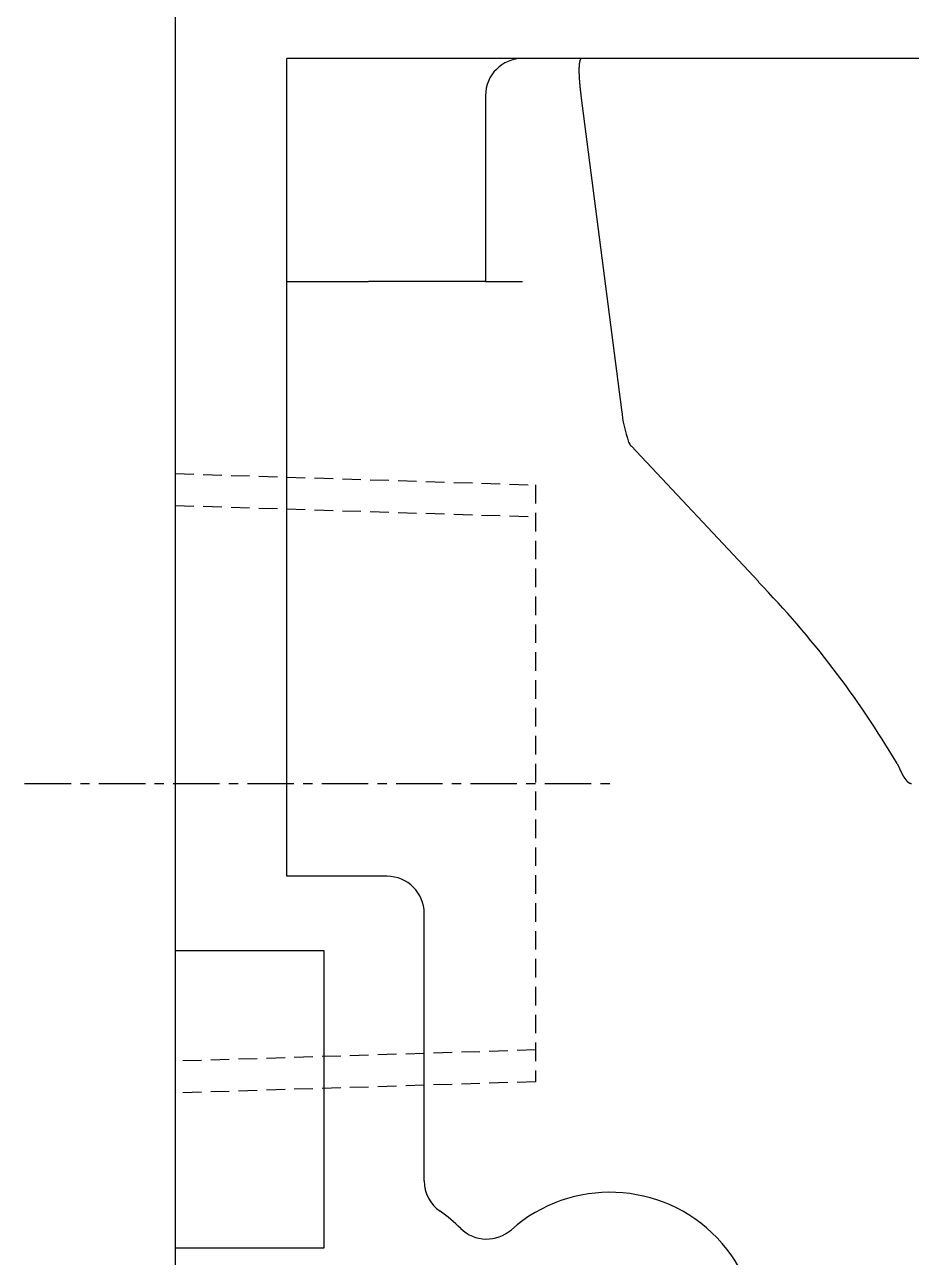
# Model space of a CAD drawing. Extents: x -7 to 305, y -225 to 131.
# Drawn here: x 127.59 to 151.46, y -107.74 to -74.58 of the extents above; entities that cross this region are included whole.
import ezdxf

# ---------------------------------------------------------------- set-up
doc = ezdxf.new("R2010")
doc.units = 0
doc.linetypes.add('CENTER', pattern=[2, 1.25, -0.25, 0.25, -0.25])
doc.linetypes.add('DASHED', pattern=[0.75, 0.5, -0.25])
doc.layers.get('0').update_dxf_attribs({"linetype": 'CONTINUOUS'})
doc.layers.add('CENTER', color=1, linetype='CENTER')

msp = doc.modelspace()

# ---------------------------------------------------------------- linework, layer by layer
at = {"color": 7, "linetype": 'CONTINUOUS'}
for p, q in [((131.646, -44.988), (131.646, -153.988)), ((175.046, -75.489), (134.646, -75.489)), ((134.646, -97.488), (134.646, -75.489)), ((139.996, -76.489), (139.996, -81.488)), ((142.565, -76.489), (143.658, -84.945)), ((134.646, -81.488), (136.846, -81.488)), ((139.996, -81.488), (136.846, -81.488)), ((139.996, -81.488), (140.996, -81.488)), ((143.92, -85.909), (147.353, -89.568)), ((137.346, -97.488), (134.646, -97.488)), ((138.346, -105.68), (138.346, -98.488)), ((131.646, -99.488), (131.797, -99.488)), ((131.797, -99.488), (135.646, -99.488)), ((135.646, -99.488), (135.646, -107.488)), ((131.797, -107.488), (131.646, -107.488)), ((135.646, -107.488), (131.797, -107.488))]:
    msp.add_line(p, q, dxfattribs=at)
at = {"color": 3, "linetype": 'DASHED'}
for p, q in [((131.646, -86.657), (141.346, -86.961)), ((141.346, -86.961), (141.346, -103.016)), ((131.646, -87.513), (141.346, -87.817)), ((141.346, -102.16), (131.646, -102.463)), ((141.346, -103.016), (131.646, -103.319))]:
    msp.add_line(p, q, dxfattribs=at)
at = {"color": 7}
for points in [[(142.598, -75.489, 0), (142.597, -75.488, 0), (142.597, -75.488, 0), (142.596, -75.488, 0), (142.595, -75.488, 0), (142.594, -75.487, 0), (142.593, -75.487, 0), (142.592, -75.487, 0), (142.592, -75.487, 0), (142.591, -75.487, 0), (142.59, -75.487, 0), (142.589, -75.487, 0), (142.588, -75.487, 0), (142.587, -75.487, 0), (142.586, -75.487, 0), (142.586, -75.487, 0), (142.585, -75.487, 0), (142.584, -75.487, 0), (142.583, -75.487, 0), (142.582, -75.487, 0), (142.581, -75.487, 0), (142.58, -75.487, 0), (142.579, -75.487, 0), (142.579, -75.487, 0), (142.578, -75.488, 0), (142.577, -75.488, 0), (142.576, -75.488, 0), (142.575, -75.488, 0), (142.575, -75.489, 0), (142.574, -75.489, 0), (142.573, -75.489, 0), (142.572, -75.49, 0), (142.571, -75.49, 0), (142.571, -75.49, 0), (142.57, -75.491, 0), (142.569, -75.491, 0), (142.569, -75.492, 0), (142.568, -75.492, 0), (142.567, -75.492, 0), (142.567, -75.493, 0), (142.566, -75.493, 0), (142.565, -75.494, 0), (142.565, -75.495, 0), (142.564, -75.495, 0), (142.564, -75.496, 0), (142.563, -75.496, 0), (142.562, -75.497, 0), (142.562, -75.498, 0), (142.561, -75.498, 0), (142.561, -75.499, 0), (142.56, -75.499, 0), (142.56, -75.5, 0), (142.559, -75.501, 0), (142.559, -75.502, 0), (142.558, -75.502, 0), (142.558, -75.503, 0), (142.557, -75.504, 0), (142.557, -75.504, 0), (142.556, -75.505, 0), (142.556, -75.506, 0), (142.556, -75.507, 0), (142.555, -75.507, 0), (142.555, -75.508, 0), (142.554, -75.509, 0), (142.554, -75.51, 0), (142.553, -75.51, 0), (142.553, -75.511, 0), (142.553, -75.512, 0), (142.552, -75.513, 0), (142.552, -75.513, 0), (142.551, -75.514, 0), (142.551, -75.515, 0), (142.551, -75.516, 0), (142.55, -75.516, 0), (142.55, -75.517, 0), (142.549, -75.518, 0), (142.549, -75.519, 0), (142.549, -75.519, 0), (142.548, -75.52, 0), (142.548, -75.521, 0), (142.547, -75.522, 0), (142.547, -75.522, 0), (142.547, -75.523, 0), (142.546, -75.524, 0), (142.546, -75.525, 0), (142.546, -75.525, 0), (142.545, -75.526, 0), (142.545, -75.527, 0), (142.545, -75.528, 0), (142.544, -75.528, 0), (142.544, -75.529, 0), (142.544, -75.53, 0), (142.543, -75.531, 0), (142.543, -75.532, 0), (142.543, -75.532, 0), (142.542, -75.533, 0), (142.542, -75.534, 0), (142.542, -75.535, 0), (142.541, -75.535, 0), (142.541, -75.536, 0), (142.541, -75.537, 0), (142.54, -75.538, 0), (142.54, -75.538, 0), (142.54, -75.539, 0), (142.539, -75.54, 0), (142.539, -75.541, 0), (142.539, -75.541, 0), (142.539, -75.542, 0), (142.538, -75.543, 0), (142.538, -75.544, 0), (142.538, -75.545, 0), (142.537, -75.545, 0), (142.537, -75.546, 0), (142.537, -75.547, 0), (142.537, -75.548, 0), (142.536, -75.549, 0), (142.536, -75.549, 0), (142.536, -75.55, 0), (142.536, -75.551, 0), (142.535, -75.552, 0), (142.535, -75.552, 0), (142.535, -75.553, 0), (142.535, -75.554, 0), (142.534, -75.555, 0), (142.534, -75.556, 0), (142.534, -75.556, 0), (142.534, -75.557, 0), (142.533, -75.558, 0), (142.533, -75.559, 0), (142.533, -75.56, 0), (142.533, -75.561, 0), (142.532, -75.561, 0), (142.532, -75.562, 0), (142.532, -75.563, 0), (142.532, -75.564, 0), (142.532, -75.565, 0), (142.531, -75.565, 0), (142.531, -75.566, 0), (142.531, -75.567, 0), (142.531, -75.568, 0), (142.531, -75.569, 0), (142.53, -75.569, 0), (142.53, -75.57, 0), (142.53, -75.571, 0), (142.53, -75.572, 0), (142.53, -75.573, 0), (142.529, -75.573, 0), (142.529, -75.574, 0), (142.529, -75.575, 0), (142.529, -75.576, 0), (142.529, -75.577, 0), (142.528, -75.578, 0), (142.528, -75.578, 0), (142.528, -75.579, 0), (142.528, -75.58, 0), (142.528, -75.581, 0), (142.528, -75.582, 0), (142.527, -75.582, 0), (142.527, -75.583, 0), (142.527, -75.584, 0), (142.527, -75.585, 0), (142.527, -75.586, 0), (142.527, -75.587, 0), (142.526, -75.587, 0), (142.526, -75.588, 0), (142.526, -75.589, 0), (142.526, -75.59, 0), (142.526, -75.591, 0), (142.526, -75.591, 0), (142.525, -75.592, 0), (142.525, -75.593, 0), (142.525, -75.594, 0), (142.525, -75.595, 0), (142.525, -75.596, 0), (142.525, -75.596, 0), (142.525, -75.597, 0), (142.524, -75.598, 0), (142.524, -75.599, 0), (142.524, -75.6, 0), (142.524, -75.6, 0), (142.524, -75.601, 0), (142.524, -75.602, 0), (142.524, -75.603, 0), (142.524, -75.604, 0), (142.523, -75.605, 0), (142.523, -75.606, 0), (142.523, -75.606, 0), (142.523, -75.607, 0), (142.523, -75.608, 0), (142.523, -75.609, 0), (142.523, -75.61, 0), (142.523, -75.61, 0), (142.522, -75.611, 0), (142.522, -75.612, 0), (142.522, -75.613, 0), (142.522, -75.614, 0), (142.522, -75.615, 0), (142.522, -75.615, 0), (142.522, -75.616, 0), (142.522, -75.617, 0), (142.521, -75.618, 0), (142.521, -75.619, 0), (142.521, -75.62, 0), (142.521, -75.62, 0), (142.521, -75.621, 0), (142.521, -75.622, 0), (142.521, -75.623, 0), (142.521, -75.624, 0), (142.521, -75.624, 0), (142.52, -75.625, 0), (142.52, -75.626, 0), (142.52, -75.627, 0), (142.52, -75.628, 0), (142.52, -75.629, 0), (142.52, -75.629, 0), (142.52, -75.63, 0), (142.52, -75.631, 0), (142.52, -75.632, 0), (142.52, -75.633, 0), (142.519, -75.634, 0), (142.519, -75.634, 0), (142.519, -75.635, 0), (142.519, -75.636, 0), (142.519, -75.637, 0), (142.519, -75.638, 0), (142.519, -75.639, 0), (142.519, -75.639, 0), (142.519, -75.64, 0), (142.519, -75.641, 0), (142.519, -75.642, 0), (142.518, -75.643, 0), (142.518, -75.644, 0), (142.518, -75.644, 0), (142.518, -75.645, 0), (142.518, -75.646, 0), (142.518, -75.647, 0), (142.518, -75.648, 0), (142.518, -75.648, 0), (142.518, -75.649, 0), (142.518, -75.65, 0), (142.518, -75.651, 0), (142.518, -75.652, 0), (142.517, -75.653, 0), (142.517, -75.653, 0), (142.517, -75.654, 0), (142.517, -75.655, 0), (142.517, -75.656, 0), (142.517, -75.657, 0), (142.517, -75.658, 0), (142.517, -75.659, 0), (142.517, -75.659, 0), (142.517, -75.66, 0), (142.517, -75.661, 0), (142.517, -75.662, 0), (142.517, -75.663, 0), (142.516, -75.663, 0), (142.516, -75.664, 0), (142.516, -75.665, 0), (142.516, -75.666, 0), (142.516, -75.667, 0), (142.516, -75.668, 0), (142.516, -75.668, 0), (142.516, -75.669, 0), (142.516, -75.67, 0), (142.516, -75.671, 0), (142.516, -75.672, 0), (142.516, -75.673, 0), (142.516, -75.674, 0), (142.516, -75.674, 0), (142.516, -75.675, 0), (142.515, -75.676, 0), (142.515, -75.677, 0), (142.515, -75.678, 0), (142.515, -75.678, 0), (142.515, -75.679, 0), (142.515, -75.68, 0), (142.515, -75.681, 0), (142.515, -75.682, 0), (142.515, -75.683, 0), (142.515, -75.683, 0), (142.515, -75.684, 0), (142.515, -75.685, 0), (142.515, -75.686, 0), (142.515, -75.687, 0), (142.515, -75.688, 0), (142.515, -75.688, 0), (142.515, -75.689, 0), (142.514, -75.69, 0), (142.514, -75.691, 0), (142.514, -75.692, 0), (142.514, -75.693, 0), (142.514, -75.693, 0), (142.514, -75.694, 0), (142.514, -75.695, 0), (142.514, -75.696, 0), (142.514, -75.697, 0), (142.514, -75.698, 0), (142.514, -75.698, 0), (142.514, -75.699, 0), (142.514, -75.7, 0), (142.514, -75.701, 0), (142.514, -75.702, 0), (142.514, -75.703, 0), (142.514, -75.703, 0), (142.514, -75.704, 0), (142.514, -75.705, 0), (142.513, -75.706, 0), (142.513, -75.707, 0), (142.513, -75.708, 0), (142.513, -75.708, 0), (142.513, -75.709, 0), (142.513, -75.71, 0), (142.513, -75.711, 0), (142.513, -75.712, 0), (142.513, -75.713, 0), (142.513, -75.713, 0), (142.513, -75.714, 0), (142.513, -75.715, 0), (142.513, -75.716, 0), (142.513, -75.717, 0), (142.513, -75.718, 0), (142.513, -75.718, 0), (142.513, -75.719, 0), (142.513, -75.72, 0), (142.513, -75.721, 0), (142.513, -75.722, 0), (142.513, -75.723, 0), (142.513, -75.723, 0), (142.513, -75.724, 0), (142.513, -75.725, 0), (142.512, -75.726, 0), (142.512, -75.727, 0), (142.512, -75.728, 0), (142.512, -75.728, 0), (142.512, -75.729, 0), (142.512, -75.73, 0), (142.512, -75.731, 0), (142.512, -75.732, 0), (142.512, -75.733, 0), (142.512, -75.733, 0), (142.512, -75.734, 0), (142.512, -75.735, 0), (142.512, -75.736, 0), (142.512, -75.737, 0), (142.512, -75.738, 0), (142.512, -75.738, 0), (142.512, -75.739, 0), (142.512, -75.74, 0), (142.512, -75.741, 0), (142.512, -75.742, 0), (142.512, -75.743, 0), (142.512, -75.743, 0), (142.512, -75.744, 0), (142.512, -75.745, 0), (142.512, -75.746, 0), (142.512, -75.747, 0), (142.512, -75.748, 0), (142.512, -75.749, 0), (142.512, -75.749, 0), (142.512, -75.75, 0), (142.512, -75.751, 0), (142.512, -75.752, 0), (142.512, -75.753, 0), (142.512, -75.754, 0), (142.511, -75.754, 0), (142.511, -75.755, 0), (142.511, -75.756, 0), (142.511, -75.757, 0), (142.511, -75.758, 0), (142.511, -75.758, 0), (142.511, -75.759, 0), (142.511, -75.76, 0), (142.511, -75.761, 0), (142.511, -75.762, 0), (142.511, -75.763, 0), (142.511, -75.763, 0), (142.511, -75.764, 0), (142.511, -75.765, 0), (142.511, -75.766, 0), (142.511, -75.767, 0), (142.511, -75.768, 0), (142.511, -75.769, 0), (142.511, -75.769, 0), (142.511, -75.77, 0), (142.511, -75.771, 0), (142.511, -75.772, 0), (142.511, -75.773, 0), (142.511, -75.773, 0), (142.511, -75.774, 0), (142.511, -75.775, 0), (142.511, -75.776, 0), (142.511, -75.777, 0), (142.511, -75.778, 0), (142.511, -75.778, 0), (142.511, -75.779, 0), (142.511, -75.78, 0), (142.511, -75.781, 0), (142.511, -75.782, 0), (142.511, -75.783, 0), (142.511, -75.784, 0), (142.511, -75.784, 0), (142.511, -75.785, 0), (142.511, -75.786, 0), (142.511, -75.787, 0), (142.511, -75.788, 0), (142.511, -75.788, 0), (142.511, -75.789, 0), (142.511, -75.79, 0), (142.511, -75.791, 0), (142.511, -75.792, 0), (142.511, -75.793, 0), (142.511, -75.793, 0), (142.511, -75.794, 0), (142.511, -75.795, 0), (142.511, -75.796, 0), (142.511, -75.797, 0), (142.511, -75.798, 0), (142.511, -75.799, 0), (142.511, -75.799, 0), (142.511, -75.8, 0), (142.511, -75.801, 0), (142.511, -75.802, 0), (142.511, -75.803, 0), (142.511, -75.803, 0), (142.511, -75.804, 0), (142.511, -75.805, 0), (142.511, -75.806, 0), (142.511, -75.807, 0), (142.511, -75.808, 0), (142.511, -75.808, 0), (142.511, -75.809, 0), (142.511, -75.81, 0), (142.511, -75.811, 0), (142.511, -75.812, 0), (142.511, -75.813, 0), (142.511, -75.814, 0), (142.511, -75.814, 0), (142.511, -75.815, 0), (142.511, -75.816, 0), (142.511, -75.817, 0), (142.511, -75.818, 0), (142.511, -75.819, 0), (142.511, -75.819, 0), (142.511, -75.82, 0), (142.511, -75.821, 0), (142.511, -75.822, 0), (142.511, -75.823, 0), (142.511, -75.823, 0), (142.511, -75.824, 0), (142.511, -75.825, 0), (142.511, -75.826, 0), (142.511, -75.827, 0), (142.511, -75.828, 0), (142.511, -75.829, 0), (142.511, -75.829, 0), (142.511, -75.83, 0), (142.511, -75.831, 0), (142.511, -75.832, 0), (142.511, -75.833, 0), (142.511, -75.834, 0), (142.511, -75.834, 0), (142.511, -75.835, 0), (142.511, -75.836, 0), (142.511, -75.837, 0), (142.511, -75.838, 0), (142.511, -75.839, 0), (142.511, -75.839, 0), (142.511, -75.84, 0), (142.511, -75.841, 0), (142.511, -75.842, 0), (142.511, -75.843, 0), (142.511, -75.844, 0), (142.511, -75.844, 0), (142.511, -75.845, 0), (142.511, -75.846, 0), (142.511, -75.847, 0), (142.511, -75.848, 0), (142.511, -75.849, 0), (142.511, -75.849, 0), (142.511, -75.85, 0), (142.511, -75.851, 0), (142.511, -75.852, 0), (142.511, -75.853, 0), (142.511, -75.854, 0), (142.511, -75.854, 0), (142.511, -75.855, 0), (142.511, -75.856, 0), (142.511, -75.857, 0), (142.511, -75.858, 0), (142.511, -75.859, 0), (142.511, -75.859, 0), (142.511, -75.86, 0), (142.511, -75.861, 0), (142.511, -75.862, 0), (142.511, -75.863, 0), (142.511, -75.864, 0), (142.511, -75.864, 0), (142.511, -75.865, 0), (142.511, -75.866, 0), (142.511, -75.867, 0), (142.511, -75.868, 0), (142.511, -75.869, 0), (142.511, -75.869, 0), (142.511, -75.87, 0), (142.512, -75.871, 0), (142.512, -75.872, 0), (142.512, -75.873, 0), (142.512, -75.874, 0), (142.512, -75.874, 0), (142.512, -75.875, 0), (142.512, -75.876, 0), (142.512, -75.877, 0), (142.512, -75.878, 0), (142.512, -75.879, 0), (142.512, -75.879, 0), (142.512, -75.88, 0), (142.512, -75.881, 0), (142.512, -75.882, 0), (142.512, -75.883, 0), (142.512, -75.884, 0), (142.512, -75.885, 0), (142.512, -75.885, 0), (142.512, -75.886, 0), (142.512, -75.887, 0), (142.512, -75.888, 0), (142.512, -75.889, 0), (142.512, -75.889, 0), (142.512, -75.89, 0), (142.512, -75.891, 0), (142.512, -75.892, 0), (142.512, -75.893, 0), (142.512, -75.894, 0), (142.512, -75.894, 0), (142.512, -75.895, 0), (142.512, -75.896, 0), (142.512, -75.897, 0), (142.512, -75.898, 0), (142.512, -75.899, 0), (142.512, -75.9, 0), (142.512, -75.9, 0), (142.512, -75.901, 0), (142.512, -75.902, 0), (142.512, -75.903, 0), (142.512, -75.904, 0), (142.512, -75.904, 0), (142.512, -75.905, 0), (142.513, -75.906, 0), (142.513, -75.907, 0), (142.513, -75.908, 0), (142.513, -75.909, 0), (142.513, -75.909, 0), (142.513, -75.91, 0), (142.513, -75.911, 0), (142.513, -75.912, 0), (142.513, -75.913, 0), (142.513, -75.914, 0), (142.513, -75.915, 0), (142.513, -75.915, 0), (142.513, -75.916, 0), (142.513, -75.917, 0), (142.513, -75.918, 0), (142.513, -75.919, 0), (142.513, -75.919, 0), (142.513, -75.92, 0), (142.513, -75.921, 0), (142.513, -75.922, 0), (142.513, -75.923, 0), (142.513, -75.924, 0), (142.513, -75.924, 0), (142.513, -75.925, 0), (142.513, -75.926, 0), (142.513, -75.927, 0), (142.513, -75.928, 0), (142.513, -75.929, 0), (142.513, -75.93, 0), (142.513, -75.93, 0), (142.513, -75.931, 0), (142.513, -75.932, 0), (142.514, -75.933, 0), (142.514, -75.934, 0), (142.514, -75.934, 0), (142.514, -75.935, 0), (142.514, -75.936, 0), (142.514, -75.937, 0), (142.514, -75.938, 0), (142.514, -75.939, 0), (142.514, -75.939, 0), (142.514, -75.94, 0), (142.514, -75.941, 0), (142.514, -75.942, 0), (142.514, -75.943, 0), (142.514, -75.944, 0), (142.514, -75.945, 0), (142.514, -75.945, 0), (142.514, -75.946, 0), (142.514, -75.947, 0), (142.514, -75.948, 0), (142.514, -75.949, 0), (142.514, -75.95, 0), (142.514, -75.95, 0), (142.514, -75.951, 0), (142.514, -75.952, 0), (142.514, -75.953, 0), (142.514, -75.954, 0), (142.514, -75.954, 0), (142.515, -75.955, 0), (142.515, -75.956, 0), (142.515, -75.957, 0), (142.515, -75.958, 0), (142.515, -75.959, 0), (142.515, -75.96, 0), (142.515, -75.96, 0), (142.515, -75.961, 0), (142.515, -75.962, 0), (142.515, -75.963, 0), (142.515, -75.964, 0), (142.515, -75.965, 0), (142.515, -75.965, 0), (142.515, -75.966, 0), (142.515, -75.967, 0), (142.515, -75.968, 0), (142.515, -75.969, 0), (142.515, -75.969, 0), (142.515, -75.97, 0), (142.515, -75.971, 0), (142.515, -75.972, 0), (142.515, -75.973, 0), (142.515, -75.974, 0), (142.515, -75.975, 0), (142.515, -75.975, 0), (142.516, -75.976, 0), (142.516, -75.977, 0), (142.516, -75.978, 0), (142.516, -75.979, 0), (142.516, -75.98, 0), (142.516, -75.98, 0), (142.516, -75.981, 0), (142.516, -75.982, 0), (142.516, -75.983, 0), (142.516, -75.984, 0), (142.516, -75.984, 0), (142.516, -75.985, 0), (142.516, -75.986, 0), (142.516, -75.987, 0), (142.516, -75.988, 0), (142.516, -75.989, 0), (142.516, -75.99, 0), (142.516, -75.99, 0), (142.516, -75.991, 0), (142.516, -75.992, 0), (142.516, -75.993, 0), (142.516, -75.994, 0), (142.517, -75.995, 0), (142.517, -75.995, 0), (142.517, -75.996, 0), (142.517, -75.997, 0), (142.517, -75.998, 0), (142.517, -75.999, 0), (142.517, -75.999, 0), (142.517, -76, 0), (142.517, -76.001, 0), (142.517, -76.002, 0), (142.517, -76.003, 0), (142.517, -76.004, 0), (142.517, -76.004, 0), (142.517, -76.005, 0), (142.517, -76.006, 0), (142.517, -76.007, 0), (142.517, -76.008, 0), (142.517, -76.009, 0), (142.517, -76.01, 0), (142.517, -76.01, 0), (142.517, -76.011, 0), (142.518, -76.012, 0), (142.518, -76.013, 0), (142.518, -76.014, 0), (142.518, -76.014, 0), (142.518, -76.015, 0), (142.518, -76.016, 0), (142.518, -76.017, 0), (142.518, -76.018, 0), (142.518, -76.019, 0), (142.518, -76.019, 0), (142.518, -76.02, 0), (142.518, -76.021, 0), (142.518, -76.022, 0), (142.518, -76.023, 0), (142.518, -76.024, 0), (142.518, -76.025, 0), (142.518, -76.025, 0), (142.518, -76.026, 0), (142.518, -76.027, 0), (142.518, -76.028, 0), (142.519, -76.029, 0), (142.519, -76.029, 0), (142.519, -76.03, 0), (142.519, -76.031, 0), (142.519, -76.032, 0), (142.519, -76.033, 0), (142.519, -76.034, 0), (142.519, -76.034, 0), (142.519, -76.035, 0), (142.519, -76.036, 0), (142.519, -76.037, 0), (142.519, -76.038, 0), (142.519, -76.039, 0), (142.519, -76.04, 0), (142.519, -76.04, 0), (142.519, -76.041, 0), (142.519, -76.042, 0), (142.519, -76.043, 0), (142.519, -76.044, 0), (142.52, -76.044, 0), (142.52, -76.045, 0), (142.52, -76.046, 0), (142.52, -76.047, 0), (142.52, -76.048, 0), (142.52, -76.049, 0), (142.52, -76.049, 0), (142.52, -76.05, 0), (142.52, -76.051, 0), (142.52, -76.052, 0), (142.52, -76.053, 0), (142.52, -76.054, 0), (142.52, -76.055, 0), (142.52, -76.055, 0), (142.52, -76.056, 0), (142.52, -76.057, 0), (142.52, -76.058, 0), (142.521, -76.059, 0), (142.521, -76.059, 0), (142.521, -76.06, 0), (142.521, -76.061, 0), (142.521, -76.062, 0), (142.521, -76.063, 0), (142.521, -76.064, 0), (142.521, -76.064, 0), (142.521, -76.065, 0), (142.521, -76.066, 0), (142.521, -76.067, 0), (142.521, -76.068, 0), (142.521, -76.069, 0), (142.521, -76.07, 0), (142.521, -76.07, 0), (142.521, -76.071, 0), (142.521, -76.072, 0), (142.521, -76.073, 0), (142.522, -76.074, 0), (142.522, -76.075, 0), (142.522, -76.075, 0), (142.522, -76.076, 0), (142.522, -76.077, 0), (142.522, -76.078, 0), (142.522, -76.079, 0), (142.522, -76.079, 0), (142.522, -76.08, 0), (142.522, -76.081, 0), (142.522, -76.082, 0), (142.522, -76.083, 0), (142.522, -76.084, 0), (142.522, -76.084, 0), (142.522, -76.085, 0), (142.522, -76.086, 0), (142.523, -76.087, 0), (142.523, -76.088, 0), (142.523, -76.089, 0), (142.523, -76.089, 0), (142.523, -76.09, 0), (142.523, -76.091, 0), (142.523, -76.092, 0), (142.523, -76.093, 0), (142.523, -76.094, 0), (142.523, -76.094, 0), (142.523, -76.095, 0), (142.523, -76.096, 0), (142.523, -76.097, 0), (142.523, -76.098, 0), (142.523, -76.099, 0), (142.523, -76.099, 0), (142.524, -76.1, 0), (142.524, -76.101, 0), (142.524, -76.102, 0), (142.524, -76.103, 0), (142.524, -76.104, 0), (142.524, -76.104, 0), (142.524, -76.105, 0), (142.524, -76.106, 0), (142.524, -76.107, 0), (142.524, -76.108, 0), (142.524, -76.109, 0), (142.524, -76.109, 0), (142.524, -76.11, 0), (142.524, -76.111, 0), (142.524, -76.112, 0), (142.524, -76.113, 0), (142.525, -76.114, 0), (142.525, -76.114, 0), (142.525, -76.115, 0), (142.525, -76.116, 0), (142.525, -76.117, 0), (142.525, -76.118, 0), (142.525, -76.119, 0), (142.525, -76.119, 0), (142.525, -76.12, 0), (142.525, -76.121, 0), (142.525, -76.122, 0), (142.525, -76.123, 0), (142.525, -76.124, 0), (142.525, -76.124, 0), (142.525, -76.125, 0), (142.526, -76.126, 0), (142.526, -76.127, 0), (142.526, -76.128, 0), (142.526, -76.129, 0), (142.526, -76.129, 0), (142.526, -76.13, 0), (142.526, -76.131, 0), (142.526, -76.132, 0), (142.526, -76.133, 0), (142.526, -76.133, 0), (142.526, -76.134, 0), (142.526, -76.135, 0), (142.526, -76.136, 0), (142.526, -76.137, 0), (142.526, -76.138, 0), (142.527, -76.138, 0), (142.527, -76.139, 0), (142.527, -76.14, 0), (142.527, -76.141, 0), (142.527, -76.142, 0), (142.527, -76.143, 0), (142.527, -76.144, 0), (142.527, -76.144, 0), (142.527, -76.145, 0), (142.527, -76.146, 0), (142.527, -76.147, 0), (142.527, -76.148, 0), (142.527, -76.148, 0), (142.527, -76.149, 0), (142.528, -76.15, 0), (142.528, -76.151, 0), (142.528, -76.152, 0), (142.528, -76.153, 0), (142.528, -76.153, 0), (142.528, -76.154, 0), (142.528, -76.155, 0), (142.528, -76.156, 0), (142.528, -76.157, 0), (142.528, -76.158, 0), (142.528, -76.159, 0), (142.528, -76.159, 0), (142.528, -76.16, 0), (142.528, -76.161, 0), (142.529, -76.162, 0), (142.529, -76.163, 0), (142.529, -76.163, 0), (142.529, -76.164, 0), (142.529, -76.165, 0), (142.529, -76.166, 0), (142.529, -76.167, 0), (142.529, -76.168, 0), (142.529, -76.168, 0), (142.529, -76.169, 0), (142.529, -76.17, 0), (142.529, -76.171, 0), (142.529, -76.172, 0), (142.529, -76.173, 0), (142.53, -76.173, 0), (142.53, -76.174, 0), (142.53, -76.175, 0), (142.53, -76.176, 0), (142.53, -76.177, 0), (142.53, -76.178, 0), (142.53, -76.178, 0), (142.53, -76.179, 0), (142.53, -76.18, 0), (142.53, -76.181, 0), (142.53, -76.182, 0), (142.53, -76.183, 0), (142.53, -76.183, 0), (142.531, -76.184, 0), (142.531, -76.185, 0), (142.531, -76.186, 0), (142.531, -76.187, 0), (142.531, -76.188, 0), (142.531, -76.188, 0), (142.531, -76.189, 0), (142.531, -76.19, 0), (142.531, -76.191, 0), (142.531, -76.192, 0), (142.531, -76.193, 0), (142.531, -76.193, 0), (142.531, -76.194, 0), (142.531, -76.195, 0), (142.532, -76.196, 0), (142.532, -76.197, 0), (142.532, -76.198, 0), (142.532, -76.198, 0), (142.532, -76.199, 0), (142.532, -76.2, 0), (142.532, -76.201, 0), (142.532, -76.202, 0), (142.532, -76.203, 0), (142.532, -76.203, 0), (142.532, -76.204, 0), (142.532, -76.205, 0), (142.532, -76.206, 0), (142.533, -76.207, 0), (142.533, -76.207, 0), (142.533, -76.208, 0), (142.533, -76.209, 0), (142.533, -76.21, 0), (142.533, -76.211, 0), (142.533, -76.212, 0), (142.533, -76.213, 0), (142.533, -76.213, 0), (142.533, -76.214, 0), (142.533, -76.215, 0), (142.533, -76.216, 0), (142.533, -76.217, 0), (142.534, -76.218, 0), (142.534, -76.218, 0), (142.534, -76.219, 0), (142.534, -76.22, 0), (142.534, -76.221, 0), (142.534, -76.222, 0), (142.534, -76.222, 0), (142.534, -76.223, 0), (142.534, -76.224, 0), (142.534, -76.225, 0), (142.534, -76.226, 0), (142.534, -76.227, 0), (142.534, -76.228, 0), (142.535, -76.228, 0), (142.535, -76.229, 0), (142.535, -76.23, 0), (142.535, -76.231, 0), (142.535, -76.232, 0), (142.535, -76.232, 0), (142.535, -76.233, 0), (142.535, -76.234, 0), (142.535, -76.235, 0), (142.535, -76.236, 0), (142.535, -76.237, 0), (142.535, -76.237, 0), (142.536, -76.238, 0), (142.536, -76.239, 0), (142.536, -76.24, 0), (142.536, -76.241, 0), (142.536, -76.242, 0), (142.536, -76.242, 0), (142.536, -76.243, 0), (142.536, -76.244, 0), (142.536, -76.245, 0), (142.536, -76.246, 0), (142.536, -76.247, 0), (142.536, -76.247, 0), (142.537, -76.248, 0), (142.537, -76.249, 0), (142.537, -76.25, 0), (142.537, -76.251, 0), (142.537, -76.251, 0), (142.537, -76.252, 0), (142.537, -76.253, 0), (142.537, -76.254, 0), (142.537, -76.255, 0), (142.537, -76.256, 0), (142.537, -76.257, 0), (142.537, -76.257, 0), (142.537, -76.258, 0), (142.538, -76.259, 0), (142.538, -76.26, 0), (142.538, -76.261, 0), (142.538, -76.261, 0), (142.538, -76.262, 0), (142.538, -76.263, 0), (142.538, -76.264, 0), (142.538, -76.265, 0), (142.538, -76.266, 0), (142.538, -76.266, 0), (142.538, -76.267, 0), (142.539, -76.268, 0), (142.539, -76.269, 0), (142.539, -76.27, 0), (142.539, -76.271, 0), (142.539, -76.272, 0), (142.539, -76.272, 0), (142.539, -76.273, 0), (142.539, -76.274, 0), (142.539, -76.275, 0), (142.539, -76.276, 0), (142.539, -76.276, 0), (142.539, -76.277, 0), (142.54, -76.278, 0), (142.54, -76.279, 0), (142.54, -76.28, 0), (142.54, -76.281, 0), (142.54, -76.281, 0), (142.54, -76.282, 0), (142.54, -76.283, 0), (142.54, -76.284, 0), (142.54, -76.285, 0), (142.54, -76.286, 0), (142.54, -76.286, 0), (142.54, -76.287, 0), (142.541, -76.288, 0), (142.541, -76.289, 0), (142.541, -76.29, 0), (142.541, -76.291, 0), (142.541, -76.291, 0), (142.541, -76.292, 0), (142.541, -76.293, 0), (142.541, -76.294, 0), (142.541, -76.295, 0), (142.541, -76.296, 0), (142.541, -76.296, 0), (142.542, -76.297, 0), (142.542, -76.298, 0), (142.542, -76.299, 0), (142.542, -76.3, 0), (142.542, -76.3, 0), (142.542, -76.301, 0), (142.542, -76.302, 0), (142.542, -76.303, 0), (142.542, -76.304, 0), (142.542, -76.305, 0), (142.542, -76.305, 0), (142.543, -76.306, 0), (142.543, -76.307, 0), (142.543, -76.308, 0), (142.543, -76.309, 0), (142.543, -76.31, 0), (142.543, -76.311, 0), (142.543, -76.311, 0), (142.543, -76.312, 0), (142.543, -76.313, 0), (142.543, -76.314, 0), (142.543, -76.315, 0), (142.544, -76.315, 0), (142.544, -76.316, 0), (142.544, -76.317, 0), (142.544, -76.318, 0), (142.544, -76.319, 0), (142.544, -76.32, 0), (142.544, -76.32, 0), (142.544, -76.321, 0), (142.544, -76.322, 0), (142.544, -76.323, 0), (142.544, -76.324, 0), (142.545, -76.325, 0), (142.545, -76.325, 0), (142.545, -76.326, 0), (142.545, -76.327, 0), (142.545, -76.328, 0), (142.545, -76.329, 0), (142.545, -76.329, 0), (142.545, -76.33, 0), (142.545, -76.331, 0), (142.545, -76.332, 0), (142.546, -76.333, 0), (142.546, -76.334, 0), (142.546, -76.335, 0), (142.546, -76.335, 0), (142.546, -76.336, 0), (142.546, -76.337, 0), (142.546, -76.338, 0), (142.546, -76.339, 0), (142.546, -76.34, 0), (142.546, -76.34, 0), (142.546, -76.341, 0), (142.547, -76.342, 0), (142.547, -76.343, 0), (142.547, -76.344, 0), (142.547, -76.344, 0), (142.547, -76.345, 0), (142.547, -76.346, 0), (142.547, -76.347, 0), (142.547, -76.348, 0), (142.547, -76.349, 0), (142.547, -76.349, 0), (142.548, -76.35, 0), (142.548, -76.351, 0), (142.548, -76.352, 0), (142.548, -76.353, 0), (142.548, -76.354, 0), (142.548, -76.354, 0), (142.548, -76.355, 0), (142.548, -76.356, 0), (142.548, -76.357, 0), (142.548, -76.358, 0), (142.549, -76.359, 0), (142.549, -76.359, 0), (142.549, -76.36, 0), (142.549, -76.361, 0), (142.549, -76.362, 0), (142.549, -76.363, 0), (142.549, -76.364, 0), (142.549, -76.364, 0), (142.549, -76.365, 0), (142.549, -76.366, 0), (142.55, -76.367, 0), (142.55, -76.368, 0), (142.55, -76.368, 0), (142.55, -76.369, 0), (142.55, -76.37, 0), (142.55, -76.371, 0), (142.55, -76.372, 0), (142.55, -76.373, 0), (142.55, -76.373, 0), (142.551, -76.374, 0), (142.551, -76.375, 0), (142.551, -76.376, 0), (142.551, -76.377, 0), (142.551, -76.378, 0), (142.551, -76.378, 0), (142.551, -76.379, 0), (142.551, -76.38, 0), (142.551, -76.381, 0), (142.551, -76.382, 0), (142.552, -76.383, 0), (142.552, -76.383, 0), (142.552, -76.384, 0), (142.552, -76.385, 0), (142.552, -76.386, 0), (142.552, -76.387, 0), (142.552, -76.388, 0), (142.552, -76.388, 0), (142.552, -76.389, 0), (142.553, -76.39, 0), (142.553, -76.391, 0), (142.553, -76.392, 0), (142.553, -76.392, 0), (142.553, -76.393, 0), (142.553, -76.394, 0), (142.553, -76.395, 0), (142.553, -76.396, 0), (142.553, -76.397, 0), (142.553, -76.397, 0), (142.554, -76.398, 0), (142.554, -76.399, 0), (142.554, -76.4, 0), (142.554, -76.401, 0), (142.554, -76.402, 0), (142.554, -76.402, 0), (142.554, -76.403, 0), (142.554, -76.404, 0), (142.554, -76.405, 0), (142.555, -76.406, 0), (142.555, -76.407, 0), (142.555, -76.407, 0), (142.555, -76.408, 0), (142.555, -76.409, 0), (142.555, -76.41, 0), (142.555, -76.411, 0), (142.555, -76.412, 0), (142.555, -76.412, 0), (142.555, -76.413, 0), (142.556, -76.414, 0), (142.556, -76.415, 0), (142.556, -76.416, 0), (142.556, -76.416, 0), (142.556, -76.417, 0), (142.556, -76.418, 0), (142.556, -76.419, 0), (142.556, -76.42, 0), (142.556, -76.421, 0), (142.557, -76.421, 0), (142.557, -76.422, 0), (142.557, -76.423, 0), (142.557, -76.424, 0), (142.557, -76.425, 0), (142.557, -76.426, 0), (142.557, -76.426, 0), (142.557, -76.427, 0), (142.557, -76.428, 0), (142.558, -76.429, 0), (142.558, -76.43, 0), (142.558, -76.431, 0), (142.558, -76.431, 0), (142.558, -76.432, 0), (142.558, -76.433, 0), (142.558, -76.434, 0), (142.558, -76.435, 0), (142.558, -76.436, 0), (142.559, -76.436, 0), (142.559, -76.437, 0), (142.559, -76.438, 0), (142.559, -76.439, 0), (142.559, -76.44, 0), (142.559, -76.441, 0), (142.559, -76.441, 0), (142.559, -76.442, 0), (142.559, -76.443, 0), (142.559, -76.444, 0), (142.56, -76.445, 0), (142.56, -76.445, 0), (142.56, -76.446, 0), (142.56, -76.447, 0), (142.56, -76.448, 0), (142.56, -76.449, 0), (142.56, -76.45, 0), (142.56, -76.45, 0), (142.56, -76.451, 0), (142.561, -76.452, 0), (142.561, -76.453, 0), (142.561, -76.454, 0), (142.561, -76.455, 0), (142.561, -76.455, 0), (142.561, -76.456, 0), (142.561, -76.457, 0), (142.561, -76.458, 0), (142.561, -76.459, 0), (142.561, -76.46, 0), (142.562, -76.46, 0), (142.562, -76.461, 0), (142.562, -76.462, 0), (142.562, -76.463, 0), (142.562, -76.464, 0), (142.562, -76.465, 0), (142.562, -76.465, 0), (142.562, -76.466, 0), (142.562, -76.467, 0), (142.563, -76.468, 0), (142.563, -76.469, 0), (142.563, -76.469, 0), (142.563, -76.47, 0), (142.563, -76.471, 0), (142.563, -76.472, 0), (142.563, -76.473, 0), (142.563, -76.474, 0), (142.563, -76.474, 0), (142.564, -76.475, 0), (142.564, -76.476, 0), (142.564, -76.477, 0), (142.564, -76.478, 0), (142.564, -76.479, 0), (142.564, -76.479, 0), (142.564, -76.48, 0), (142.564, -76.481, 0), (142.564, -76.482, 0), (142.564, -76.483, 0), (142.565, -76.484, 0), (142.565, -76.484, 0), (142.565, -76.485, 0), (142.565, -76.486, 0), (142.565, -76.487, 0), (142.565, -76.488, 0), (142.565, -76.489, 0)], [(151.075, -94.459, 0), (151.075, -94.459, 0), (151.075, -94.46, 0), (151.075, -94.46, 0), (151.076, -94.461, 0), (151.076, -94.462, 0), (151.076, -94.462, 0), (151.077, -94.463, 0), (151.077, -94.464, 0), (151.077, -94.464, 0), (151.078, -94.465, 0), (151.078, -94.465, 0), (151.078, -94.466, 0), (151.078, -94.467, 0), (151.079, -94.467, 0), (151.079, -94.468, 0), (151.079, -94.469, 0), (151.08, -94.469, 0), (151.08, -94.47, 0), (151.08, -94.47, 0), (151.081, -94.471, 0), (151.081, -94.472, 0), (151.081, -94.472, 0), (151.081, -94.473, 0), (151.082, -94.473, 0), (151.082, -94.474, 0), (151.082, -94.475, 0), (151.083, -94.475, 0), (151.083, -94.476, 0), (151.083, -94.477, 0), (151.083, -94.477, 0), (151.084, -94.478, 0), (151.084, -94.478, 0), (151.084, -94.479, 0), (151.085, -94.48, 0), (151.085, -94.48, 0), (151.085, -94.481, 0), (151.086, -94.481, 0), (151.086, -94.482, 0), (151.086, -94.483, 0), (151.086, -94.483, 0), (151.087, -94.484, 0), (151.087, -94.484, 0), (151.087, -94.485, 0), (151.088, -94.486, 0), (151.088, -94.486, 0), (151.088, -94.487, 0), (151.089, -94.488, 0), (151.089, -94.488, 0), (151.089, -94.489, 0), (151.089, -94.489, 0), (151.09, -94.49, 0), (151.09, -94.491, 0), (151.09, -94.491, 0), (151.091, -94.492, 0), (151.091, -94.493, 0), (151.091, -94.493, 0), (151.092, -94.494, 0), (151.092, -94.494, 0), (151.092, -94.495, 0), (151.092, -94.496, 0), (151.093, -94.496, 0), (151.093, -94.497, 0), (151.093, -94.497, 0), (151.094, -94.498, 0), (151.094, -94.499, 0), (151.094, -94.499, 0), (151.095, -94.5, 0), (151.095, -94.501, 0), (151.095, -94.501, 0), (151.095, -94.502, 0), (151.096, -94.502, 0), (151.096, -94.503, 0), (151.096, -94.504, 0), (151.097, -94.504, 0), (151.097, -94.505, 0), (151.097, -94.505, 0), (151.098, -94.506, 0), (151.098, -94.507, 0), (151.098, -94.507, 0), (151.098, -94.508, 0), (151.099, -94.508, 0), (151.099, -94.509, 0), (151.099, -94.51, 0), (151.1, -94.51, 0), (151.1, -94.511, 0), (151.1, -94.512, 0), (151.101, -94.512, 0), (151.101, -94.513, 0), (151.101, -94.513, 0), (151.101, -94.514, 0), (151.102, -94.515, 0), (151.102, -94.515, 0), (151.102, -94.516, 0), (151.103, -94.516, 0), (151.103, -94.517, 0), (151.103, -94.518, 0), (151.104, -94.518, 0), (151.104, -94.519, 0), (151.104, -94.52, 0), (151.104, -94.52, 0), (151.105, -94.521, 0), (151.105, -94.521, 0), (151.105, -94.522, 0), (151.106, -94.523, 0), (151.106, -94.523, 0), (151.106, -94.524, 0), (151.107, -94.525, 0), (151.107, -94.525, 0), (151.107, -94.526, 0), (151.107, -94.526, 0), (151.108, -94.527, 0), (151.108, -94.528, 0), (151.108, -94.528, 0), (151.109, -94.529, 0), (151.109, -94.529, 0), (151.109, -94.53, 0), (151.11, -94.531, 0), (151.11, -94.531, 0), (151.11, -94.532, 0), (151.11, -94.532, 0), (151.111, -94.533, 0), (151.111, -94.534, 0), (151.111, -94.534, 0), (151.112, -94.535, 0), (151.112, -94.536, 0), (151.112, -94.536, 0), (151.113, -94.537, 0), (151.113, -94.537, 0), (151.113, -94.538, 0), (151.113, -94.539, 0), (151.114, -94.539, 0), (151.114, -94.54, 0), (151.114, -94.54, 0), (151.115, -94.541, 0), (151.115, -94.542, 0), (151.115, -94.542, 0), (151.116, -94.543, 0), (151.116, -94.544, 0), (151.116, -94.544, 0), (151.116, -94.545, 0), (151.117, -94.545, 0), (151.117, -94.546, 0), (151.117, -94.547, 0), (151.118, -94.547, 0), (151.118, -94.548, 0), (151.118, -94.549, 0), (151.119, -94.549, 0), (151.119, -94.55, 0), (151.119, -94.55, 0), (151.119, -94.551, 0), (151.12, -94.552, 0), (151.12, -94.552, 0), (151.12, -94.553, 0), (151.121, -94.553, 0), (151.121, -94.554, 0), (151.121, -94.555, 0), (151.122, -94.555, 0), (151.122, -94.556, 0), (151.122, -94.556, 0), (151.122, -94.557, 0), (151.123, -94.558, 0), (151.123, -94.558, 0), (151.123, -94.559, 0), (151.124, -94.56, 0), (151.124, -94.56, 0), (151.124, -94.561, 0), (151.125, -94.561, 0), (151.125, -94.562, 0), (151.125, -94.563, 0), (151.125, -94.563, 0), (151.126, -94.564, 0), (151.126, -94.564, 0), (151.126, -94.565, 0), (151.127, -94.566, 0), (151.127, -94.566, 0), (151.127, -94.567, 0), (151.128, -94.568, 0), (151.128, -94.568, 0), (151.128, -94.569, 0), (151.128, -94.569, 0), (151.129, -94.57, 0), (151.129, -94.571, 0), (151.129, -94.571, 0), (151.13, -94.572, 0), (151.13, -94.573, 0), (151.13, -94.573, 0), (151.131, -94.574, 0), (151.131, -94.574, 0), (151.131, -94.575, 0), (151.131, -94.576, 0), (151.132, -94.576, 0), (151.132, -94.577, 0), (151.132, -94.577, 0), (151.133, -94.578, 0), (151.133, -94.579, 0), (151.133, -94.579, 0), (151.133, -94.58, 0), (151.134, -94.581, 0), (151.134, -94.581, 0), (151.134, -94.582, 0), (151.135, -94.582, 0), (151.135, -94.583, 0), (151.135, -94.584, 0), (151.136, -94.584, 0), (151.136, -94.585, 0), (151.136, -94.585, 0), (151.136, -94.586, 0), (151.137, -94.587, 0), (151.137, -94.587, 0), (151.137, -94.588, 0), (151.138, -94.588, 0), (151.138, -94.589, 0), (151.138, -94.59, 0), (151.139, -94.59, 0), (151.139, -94.591, 0), (151.139, -94.592, 0), (151.139, -94.592, 0), (151.14, -94.593, 0), (151.14, -94.593, 0), (151.14, -94.594, 0), (151.141, -94.595, 0), (151.141, -94.595, 0), (151.141, -94.596, 0), (151.142, -94.597, 0), (151.142, -94.597, 0), (151.142, -94.598, 0), (151.142, -94.598, 0), (151.143, -94.599, 0), (151.143, -94.6, 0), (151.143, -94.6, 0), (151.144, -94.601, 0), (151.144, -94.602, 0), (151.144, -94.602, 0), (151.144, -94.603, 0), (151.145, -94.603, 0), (151.145, -94.604, 0), (151.145, -94.605, 0), (151.146, -94.605, 0), (151.146, -94.606, 0), (151.146, -94.606, 0), (151.147, -94.607, 0), (151.147, -94.608, 0), (151.147, -94.608, 0), (151.147, -94.609, 0), (151.148, -94.609, 0), (151.148, -94.61, 0), (151.148, -94.611, 0), (151.149, -94.611, 0), (151.149, -94.612, 0), (151.149, -94.613, 0), (151.149, -94.613, 0), (151.15, -94.614, 0), (151.15, -94.614, 0), (151.15, -94.615, 0), (151.151, -94.616, 0), (151.151, -94.616, 0), (151.151, -94.617, 0), (151.151, -94.618, 0), (151.152, -94.618, 0), (151.152, -94.619, 0), (151.152, -94.619, 0), (151.153, -94.62, 0), (151.153, -94.621, 0), (151.153, -94.621, 0), (151.154, -94.622, 0), (151.154, -94.623, 0), (151.154, -94.623, 0), (151.154, -94.624, 0), (151.155, -94.624, 0), (151.155, -94.625, 0), (151.155, -94.626, 0), (151.156, -94.626, 0), (151.156, -94.627, 0), (151.156, -94.627, 0), (151.156, -94.628, 0), (151.157, -94.629, 0), (151.157, -94.629, 0), (151.157, -94.63, 0), (151.158, -94.63, 0), (151.158, -94.631, 0), (151.158, -94.632, 0), (151.158, -94.632, 0), (151.159, -94.633, 0), (151.159, -94.634, 0), (151.159, -94.634, 0), (151.16, -94.635, 0), (151.16, -94.635, 0), (151.16, -94.636, 0), (151.16, -94.637, 0), (151.161, -94.637, 0), (151.161, -94.638, 0), (151.161, -94.639, 0), (151.162, -94.639, 0), (151.162, -94.64, 0), (151.162, -94.641, 0), (151.163, -94.641, 0), (151.163, -94.642, 0), (151.163, -94.642, 0), (151.163, -94.643, 0), (151.164, -94.644, 0), (151.164, -94.644, 0), (151.164, -94.645, 0), (151.165, -94.645, 0), (151.165, -94.646, 0), (151.165, -94.647, 0), (151.165, -94.647, 0), (151.166, -94.648, 0), (151.166, -94.648, 0), (151.166, -94.649, 0), (151.167, -94.65, 0), (151.167, -94.65, 0), (151.167, -94.651, 0), (151.167, -94.652, 0), (151.168, -94.652, 0), (151.168, -94.653, 0), (151.168, -94.653, 0), (151.169, -94.654, 0), (151.169, -94.655, 0), (151.169, -94.655, 0), (151.169, -94.656, 0), (151.17, -94.657, 0), (151.17, -94.657, 0), (151.17, -94.658, 0), (151.171, -94.659, 0), (151.171, -94.659, 0), (151.171, -94.66, 0), (151.171, -94.66, 0), (151.172, -94.661, 0), (151.172, -94.662, 0), (151.172, -94.662, 0), (151.173, -94.663, 0), (151.173, -94.663, 0), (151.173, -94.664, 0), (151.173, -94.665, 0), (151.174, -94.665, 0), (151.174, -94.666, 0), (151.174, -94.667, 0), (151.175, -94.667, 0), (151.175, -94.668, 0), (151.175, -94.668, 0), (151.175, -94.669, 0), (151.176, -94.67, 0), (151.176, -94.67, 0), (151.176, -94.671, 0), (151.177, -94.671, 0), (151.177, -94.672, 0), (151.177, -94.673, 0), (151.177, -94.673, 0), (151.178, -94.674, 0), (151.178, -94.675, 0), (151.178, -94.675, 0), (151.179, -94.676, 0), (151.179, -94.677, 0), (151.179, -94.677, 0), (151.179, -94.678, 0), (151.18, -94.678, 0), (151.18, -94.679, 0), (151.18, -94.68, 0), (151.181, -94.68, 0), (151.181, -94.681, 0), (151.181, -94.681, 0), (151.181, -94.682, 0), (151.182, -94.683, 0), (151.182, -94.683, 0), (151.182, -94.684, 0), (151.183, -94.685, 0), (151.183, -94.685, 0), (151.183, -94.686, 0), (151.183, -94.686, 0), (151.184, -94.687, 0), (151.184, -94.688, 0), (151.184, -94.688, 0), (151.185, -94.689, 0), (151.185, -94.689, 0), (151.185, -94.69, 0), (151.186, -94.691, 0), (151.186, -94.691, 0), (151.186, -94.692, 0), (151.186, -94.693, 0), (151.187, -94.693, 0), (151.187, -94.694, 0), (151.187, -94.695, 0), (151.188, -94.695, 0), (151.188, -94.696, 0), (151.188, -94.696, 0), (151.188, -94.697, 0), (151.189, -94.698, 0), (151.189, -94.698, 0), (151.189, -94.699, 0), (151.19, -94.699, 0), (151.19, -94.7, 0), (151.19, -94.701, 0), (151.191, -94.701, 0), (151.191, -94.702, 0), (151.191, -94.703, 0), (151.191, -94.703, 0), (151.192, -94.704, 0), (151.192, -94.704, 0), (151.192, -94.705, 0), (151.193, -94.706, 0), (151.193, -94.706, 0), (151.193, -94.707, 0), (151.193, -94.707, 0), (151.194, -94.708, 0), (151.194, -94.709, 0), (151.194, -94.709, 0), (151.195, -94.71, 0), (151.195, -94.71, 0), (151.195, -94.711, 0), (151.196, -94.712, 0), (151.196, -94.712, 0), (151.196, -94.713, 0), (151.196, -94.714, 0), (151.197, -94.714, 0), (151.197, -94.715, 0), (151.197, -94.715, 0), (151.198, -94.716, 0), (151.198, -94.717, 0), (151.198, -94.717, 0), (151.199, -94.718, 0), (151.199, -94.719, 0), (151.199, -94.719, 0), (151.199, -94.72, 0), (151.2, -94.72, 0), (151.2, -94.721, 0), (151.2, -94.722, 0), (151.201, -94.722, 0), (151.201, -94.723, 0), (151.201, -94.723, 0), (151.202, -94.724, 0), (151.202, -94.725, 0), (151.202, -94.725, 0), (151.203, -94.726, 0), (151.203, -94.726, 0), (151.203, -94.727, 0), (151.203, -94.728, 0), (151.204, -94.728, 0), (151.204, -94.729, 0), (151.204, -94.73, 0), (151.205, -94.73, 0), (151.205, -94.731, 0), (151.205, -94.731, 0), (151.206, -94.732, 0), (151.206, -94.733, 0), (151.206, -94.733, 0), (151.207, -94.734, 0), (151.207, -94.734, 0), (151.207, -94.735, 0), (151.208, -94.736, 0), (151.208, -94.736, 0), (151.208, -94.737, 0), (151.208, -94.737, 0), (151.209, -94.738, 0), (151.209, -94.739, 0), (151.209, -94.739, 0), (151.21, -94.74, 0), (151.21, -94.74, 0), (151.21, -94.741, 0), (151.211, -94.742, 0), (151.211, -94.742, 0), (151.211, -94.743, 0), (151.212, -94.743, 0), (151.212, -94.744, 0), (151.212, -94.745, 0), (151.213, -94.745, 0), (151.213, -94.746, 0), (151.213, -94.746, 0), (151.214, -94.747, 0), (151.214, -94.748, 0), (151.214, -94.748, 0), (151.215, -94.749, 0), (151.215, -94.749, 0), (151.215, -94.75, 0), (151.216, -94.751, 0), (151.216, -94.751, 0), (151.216, -94.752, 0), (151.217, -94.752, 0), (151.217, -94.753, 0), (151.217, -94.754, 0), (151.217, -94.754, 0), (151.218, -94.755, 0), (151.218, -94.755, 0), (151.218, -94.756, 0), (151.219, -94.757, 0), (151.219, -94.757, 0), (151.219, -94.758, 0), (151.22, -94.758, 0), (151.22, -94.759, 0), (151.22, -94.76, 0), (151.221, -94.76, 0), (151.221, -94.761, 0), (151.221, -94.761, 0), (151.222, -94.762, 0), (151.222, -94.763, 0), (151.223, -94.763, 0), (151.223, -94.764, 0), (151.223, -94.764, 0), (151.224, -94.765, 0), (151.224, -94.766, 0), (151.224, -94.766, 0), (151.225, -94.767, 0), (151.225, -94.767, 0), (151.225, -94.768, 0), (151.226, -94.769, 0), (151.226, -94.769, 0), (151.226, -94.77, 0), (151.227, -94.77, 0), (151.227, -94.771, 0), (151.227, -94.772, 0), (151.228, -94.772, 0), (151.228, -94.773, 0), (151.228, -94.773, 0), (151.229, -94.774, 0), (151.229, -94.775, 0), (151.229, -94.775, 0), (151.23, -94.776, 0), (151.23, -94.776, 0), (151.23, -94.777, 0), (151.231, -94.778, 0), (151.231, -94.778, 0), (151.231, -94.779, 0), (151.232, -94.779, 0), (151.232, -94.78, 0), (151.233, -94.78, 0), (151.233, -94.781, 0), (151.233, -94.782, 0), (151.234, -94.782, 0), (151.234, -94.783, 0), (151.234, -94.783, 0), (151.235, -94.784, 0), (151.235, -94.784, 0), (151.235, -94.785, 0), (151.236, -94.786, 0), (151.236, -94.786, 0), (151.236, -94.787, 0), (151.237, -94.787, 0), (151.237, -94.788, 0), (151.238, -94.789, 0), (151.238, -94.789, 0), (151.238, -94.79, 0), (151.239, -94.79, 0), (151.239, -94.791, 0), (151.239, -94.791, 0), (151.24, -94.792, 0), (151.24, -94.793, 0), (151.24, -94.793, 0), (151.241, -94.794, 0), (151.241, -94.794, 0), (151.242, -94.795, 0), (151.242, -94.796, 0), (151.242, -94.796, 0), (151.243, -94.797, 0), (151.243, -94.797, 0), (151.243, -94.798, 0), (151.244, -94.798, 0), (151.244, -94.799, 0), (151.245, -94.799, 0), (151.245, -94.8, 0), (151.245, -94.801, 0), (151.246, -94.801, 0), (151.246, -94.802, 0), (151.246, -94.802, 0), (151.247, -94.803, 0), (151.247, -94.803, 0), (151.248, -94.804, 0), (151.248, -94.805, 0), (151.248, -94.805, 0), (151.249, -94.806, 0), (151.249, -94.806, 0), (151.249, -94.807, 0), (151.25, -94.808, 0), (151.25, -94.808, 0), (151.251, -94.809, 0), (151.251, -94.809, 0), (151.251, -94.81, 0), (151.252, -94.81, 0), (151.252, -94.811, 0), (151.252, -94.811, 0), (151.253, -94.812, 0), (151.253, -94.813, 0), (151.254, -94.813, 0), (151.254, -94.814, 0), (151.254, -94.814, 0), (151.255, -94.815, 0), (151.255, -94.816, 0), (151.255, -94.816, 0), (151.256, -94.817, 0), (151.256, -94.817, 0), (151.257, -94.818, 0), (151.257, -94.818, 0), (151.257, -94.819, 0), (151.258, -94.82, 0), (151.258, -94.82, 0), (151.259, -94.821, 0), (151.259, -94.821, 0), (151.259, -94.822, 0), (151.26, -94.822, 0), (151.26, -94.823, 0), (151.26, -94.823, 0), (151.261, -94.824, 0), (151.261, -94.825, 0), (151.262, -94.825, 0), (151.262, -94.826, 0), (151.262, -94.826, 0), (151.263, -94.827, 0), (151.263, -94.827, 0), (151.264, -94.828, 0), (151.264, -94.829, 0), (151.264, -94.829, 0), (151.265, -94.83, 0), (151.265, -94.83, 0), (151.266, -94.831, 0), (151.266, -94.831, 0), (151.266, -94.832, 0), (151.267, -94.832, 0), (151.267, -94.833, 0), (151.268, -94.834, 0), (151.268, -94.834, 0), (151.268, -94.835, 0), (151.269, -94.835, 0), (151.269, -94.836, 0), (151.27, -94.836, 0), (151.27, -94.837, 0), (151.27, -94.837, 0), (151.271, -94.838, 0), (151.271, -94.838, 0), (151.272, -94.839, 0), (151.272, -94.84, 0), (151.272, -94.84, 0), (151.273, -94.841, 0), (151.273, -94.841, 0), (151.274, -94.842, 0), (151.274, -94.842, 0), (151.274, -94.843, 0), (151.275, -94.844, 0), (151.275, -94.844, 0), (151.276, -94.845, 0), (151.276, -94.845, 0), (151.276, -94.846, 0), (151.277, -94.846, 0), (151.277, -94.847, 0), (151.278, -94.847, 0), (151.278, -94.848, 0), (151.278, -94.849, 0), (151.279, -94.849, 0), (151.279, -94.85, 0), (151.28, -94.85, 0), (151.28, -94.851, 0), (151.28, -94.851, 0), (151.281, -94.852, 0), (151.281, -94.852, 0), (151.282, -94.853, 0), (151.282, -94.853, 0), (151.282, -94.854, 0), (151.283, -94.855, 0), (151.283, -94.855, 0), (151.284, -94.856, 0), (151.284, -94.856, 0), (151.284, -94.857, 0), (151.285, -94.857, 0), (151.285, -94.858, 0), (151.286, -94.858, 0), (151.286, -94.859, 0), (151.287, -94.859, 0), (151.287, -94.86, 0), (151.287, -94.861, 0), (151.288, -94.861, 0), (151.288, -94.862, 0), (151.289, -94.862, 0), (151.289, -94.863, 0), (151.289, -94.863, 0), (151.29, -94.864, 0), (151.29, -94.864, 0), (151.291, -94.865, 0), (151.291, -94.865, 0), (151.291, -94.866, 0), (151.292, -94.867, 0), (151.292, -94.867, 0), (151.293, -94.868, 0), (151.293, -94.868, 0), (151.293, -94.869, 0), (151.294, -94.869, 0), (151.294, -94.87, 0), (151.295, -94.87, 0), (151.295, -94.871, 0), (151.296, -94.871, 0), (151.296, -94.872, 0), (151.296, -94.873, 0), (151.297, -94.873, 0), (151.297, -94.874, 0), (151.298, -94.874, 0), (151.298, -94.875, 0), (151.298, -94.875, 0), (151.299, -94.876, 0), (151.299, -94.876, 0), (151.3, -94.877, 0), (151.3, -94.877, 0), (151.301, -94.878, 0), (151.301, -94.879, 0), (151.301, -94.879, 0), (151.302, -94.88, 0), (151.302, -94.88, 0), (151.303, -94.881, 0), (151.303, -94.881, 0), (151.303, -94.882, 0), (151.304, -94.882, 0), (151.304, -94.883, 0), (151.305, -94.883, 0), (151.305, -94.884, 0), (151.306, -94.885, 0), (151.306, -94.885, 0), (151.306, -94.886, 0), (151.307, -94.886, 0), (151.307, -94.887, 0), (151.308, -94.887, 0), (151.308, -94.888, 0), (151.308, -94.888, 0), (151.309, -94.889, 0), (151.309, -94.889, 0), (151.31, -94.89, 0), (151.31, -94.891, 0), (151.311, -94.891, 0), (151.311, -94.892, 0), (151.311, -94.892, 0), (151.312, -94.893, 0), (151.312, -94.893, 0), (151.313, -94.894, 0), (151.313, -94.894, 0), (151.314, -94.895, 0), (151.314, -94.895, 0), (151.314, -94.896, 0), (151.315, -94.896, 0), (151.315, -94.897, 0), (151.316, -94.897, 0), (151.316, -94.898, 0), (151.316, -94.899, 0), (151.317, -94.899, 0), (151.317, -94.9, 0), (151.318, -94.9, 0), (151.318, -94.901, 0), (151.319, -94.901, 0), (151.319, -94.902, 0), (151.319, -94.902, 0), (151.32, -94.903, 0), (151.32, -94.903, 0), (151.321, -94.904, 0), (151.321, -94.904, 0), (151.322, -94.905, 0), (151.322, -94.906, 0), (151.322, -94.906, 0), (151.323, -94.907, 0), (151.323, -94.907, 0), (151.324, -94.908, 0), (151.324, -94.908, 0), (151.325, -94.909, 0), (151.325, -94.909, 0), (151.325, -94.91, 0), (151.326, -94.91, 0), (151.326, -94.911, 0), (151.327, -94.911, 0), (151.327, -94.912, 0), (151.328, -94.912, 0), (151.328, -94.913, 0), (151.328, -94.914, 0), (151.329, -94.914, 0), (151.329, -94.915, 0), (151.33, -94.915, 0), (151.33, -94.916, 0), (151.331, -94.916, 0), (151.331, -94.917, 0), (151.331, -94.917, 0), (151.332, -94.918, 0), (151.332, -94.918, 0), (151.333, -94.919, 0), (151.333, -94.919, 0), (151.334, -94.92, 0), (151.334, -94.92, 0), (151.335, -94.921, 0), (151.335, -94.921, 0), (151.336, -94.922, 0), (151.336, -94.922, 0), (151.336, -94.923, 0), (151.337, -94.923, 0), (151.337, -94.924, 0), (151.338, -94.924, 0), (151.338, -94.925, 0), (151.339, -94.925, 0), (151.339, -94.926, 0), (151.34, -94.927, 0), (151.34, -94.927, 0), (151.341, -94.927, 0), (151.341, -94.928, 0), (151.342, -94.928, 0), (151.342, -94.929, 0), (151.342, -94.93, 0), (151.343, -94.93, 0), (151.343, -94.93, 0), (151.344, -94.931, 0), (151.344, -94.931, 0), (151.345, -94.932, 0), (151.345, -94.932, 0), (151.346, -94.933, 0), (151.346, -94.933, 0), (151.347, -94.934, 0), (151.347, -94.934, 0), (151.348, -94.935, 0), (151.348, -94.935, 0), (151.349, -94.936, 0), (151.349, -94.936, 0), (151.35, -94.937, 0), (151.35, -94.937, 0), (151.351, -94.938, 0), (151.351, -94.938, 0), (151.352, -94.939, 0), (151.352, -94.939, 0), (151.353, -94.939, 0), (151.353, -94.94, 0), (151.354, -94.94, 0), (151.354, -94.941, 0), (151.355, -94.941, 0), (151.355, -94.942, 0), (151.356, -94.942, 0), (151.356, -94.942, 0), (151.357, -94.943, 0), (151.358, -94.943, 0), (151.358, -94.944, 0), (151.359, -94.944, 0), (151.359, -94.945, 0), (151.36, -94.945, 0), (151.36, -94.946, 0), (151.361, -94.946, 0), (151.361, -94.946, 0), (151.362, -94.947, 0), (151.362, -94.947, 0), (151.363, -94.948, 0), (151.363, -94.948, 0), (151.364, -94.948, 0), (151.365, -94.949, 0), (151.365, -94.949, 0), (151.366, -94.95, 0), (151.366, -94.95, 0), (151.367, -94.951, 0), (151.367, -94.951, 0), (151.368, -94.951, 0), (151.368, -94.952, 0), (151.369, -94.952, 0), (151.369, -94.953, 0), (151.37, -94.953, 0), (151.371, -94.953, 0), (151.371, -94.954, 0), (151.372, -94.954, 0), (151.372, -94.955, 0), (151.373, -94.955, 0), (151.373, -94.955, 0), (151.374, -94.956, 0), (151.374, -94.956, 0), (151.375, -94.957, 0), (151.376, -94.957, 0), (151.376, -94.957, 0), (151.377, -94.958, 0), (151.377, -94.958, 0), (151.378, -94.959, 0), (151.378, -94.959, 0), (151.379, -94.959, 0), (151.379, -94.96, 0), (151.38, -94.96, 0), (151.381, -94.96, 0), (151.381, -94.961, 0), (151.382, -94.961, 0), (151.382, -94.962, 0), (151.383, -94.962, 0), (151.383, -94.962, 0), (151.384, -94.963, 0), (151.385, -94.963, 0), (151.385, -94.964, 0), (151.386, -94.964, 0), (151.386, -94.964, 0), (151.387, -94.965, 0), (151.387, -94.965, 0), (151.388, -94.965, 0), (151.389, -94.966, 0), (151.389, -94.966, 0), (151.39, -94.966, 0), (151.39, -94.967, 0), (151.391, -94.967, 0), (151.392, -94.968, 0), (151.392, -94.968, 0), (151.393, -94.968, 0), (151.393, -94.969, 0), (151.394, -94.969, 0), (151.394, -94.969, 0), (151.395, -94.97, 0), (151.396, -94.97, 0), (151.396, -94.971, 0), (151.397, -94.971, 0), (151.397, -94.971, 0), (151.398, -94.972, 0), (151.399, -94.972, 0), (151.399, -94.972, 0), (151.4, -94.973, 0), (151.4, -94.973, 0), (151.401, -94.973, 0), (151.402, -94.974, 0), (151.402, -94.974, 0), (151.403, -94.974, 0), (151.403, -94.975, 0), (151.404, -94.975, 0), (151.405, -94.975, 0), (151.405, -94.975, 0), (151.406, -94.976, 0), (151.406, -94.976, 0), (151.407, -94.977, 0), (151.408, -94.977, 0), (151.408, -94.977, 0), (151.409, -94.977, 0), (151.409, -94.978, 0), (151.41, -94.978, 0), (151.411, -94.978, 0), (151.411, -94.979, 0), (151.412, -94.979, 0), (151.413, -94.979, 0), (151.413, -94.979, 0), (151.414, -94.98, 0), (151.414, -94.98, 0), (151.415, -94.98, 0), (151.416, -94.981, 0), (151.416, -94.981, 0), (151.417, -94.981, 0), (151.418, -94.981, 0), (151.418, -94.981, 0), (151.419, -94.982, 0), (151.419, -94.982, 0), (151.42, -94.982, 0), (151.421, -94.983, 0), (151.421, -94.983, 0), (151.422, -94.983, 0), (151.423, -94.983, 0), (151.423, -94.983, 0), (151.424, -94.984, 0), (151.425, -94.984, 0), (151.425, -94.984, 0), (151.426, -94.984, 0), (151.427, -94.984, 0), (151.427, -94.985, 0), (151.428, -94.985, 0), (151.429, -94.985, 0), (151.429, -94.985, 0), (151.43, -94.985, 0), (151.431, -94.986, 0), (151.431, -94.986, 0), (151.432, -94.986, 0), (151.433, -94.986, 0), (151.433, -94.986, 0), (151.434, -94.986, 0), (151.435, -94.987, 0), (151.435, -94.987, 0), (151.436, -94.987, 0), (151.437, -94.987, 0), (151.437, -94.987, 0), (151.438, -94.987, 0), (151.439, -94.987, 0), (151.439, -94.987, 0), (151.44, -94.988, 0), (151.441, -94.988, 0), (151.441, -94.988, 0), (151.442, -94.988, 0), (151.443, -94.988, 0), (151.443, -94.988, 0), (151.444, -94.988, 0), (151.445, -94.988, 0), (151.445, -94.988, 0), (151.446, -94.988, 0), (151.447, -94.989, 0), (151.448, -94.989, 0), (151.448, -94.989, 0), (151.449, -94.989, 0), (151.45, -94.989, 0), (151.45, -94.989, 0), (151.451, -94.989, 0), (151.452, -94.989, 0), (151.452, -94.989, 0), (151.453, -94.989, 0), (151.454, -94.989, 0), (151.454, -94.989, 0), (151.455, -94.989, 0), (151.456, -94.989, 0), (151.456, -94.989, 0), (151.457, -94.989, 0), (151.458, -94.989, 0), (151.458, -94.989, 0), (151.459, -94.989, 0)]]:
    msp.add_polyline3d(points, dxfattribs=at)
at = {"color": 7, "linetype": 'CONTINUOUS'}
for centre, radius, start, end in [((140.996, -76.489), 1, 90, 180), ((147.315, -84.591), 3.674, 185.5246, 199.3904), ((144.193, -85.672), 0.371, 201.9475, 220.9466), ((128.79, -107.607), 25.874, 30.5422, 44.181), ((137.346, -98.488), 1, 0, 90), ((139.346, -105.68), 1, 180, 235.1501), ((143.346, -109.988), 4, 228.4409, 131.5591), ((136.346, -109.988), 4.25, 45.4501, 55.1501), ((140.029, -106.247), 1, 225.4501, 311.5591)]:
    msp.add_arc(centre, radius, start, end, dxfattribs=at)
msp.add_point((131.646, -94.989), dxfattribs=at)
at = {"layer": 'CENTER', "color": 1, "linetype": 'CENTER'}
msp.add_line((127.59, -94.989), (143.486, -94.989), dxfattribs=at)

doc.saveas('drawing.dxf')
